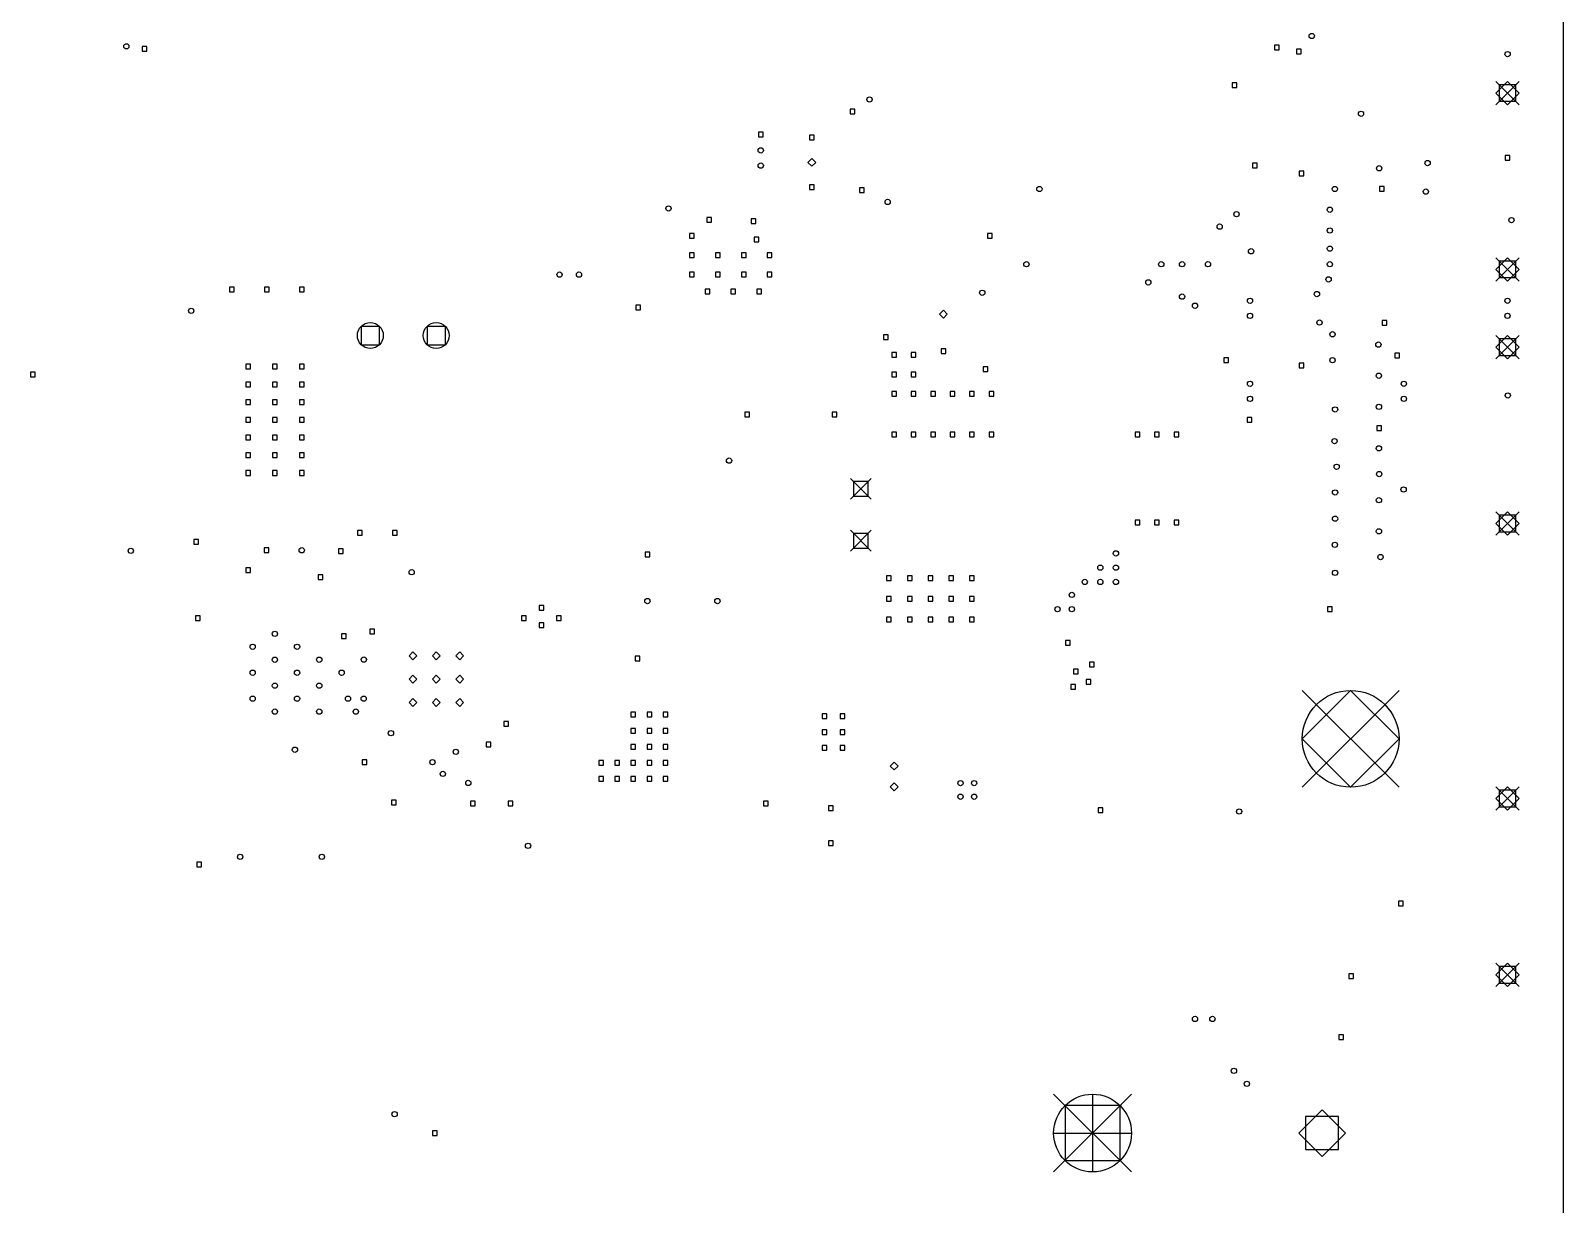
# Model space of a CAD drawing. Extents: x 8 to 330, y -289 to -8.
# Drawn here: x 90.9 to 150, y -193.2 to -148 of the extents above; entities that cross this region are included whole.
import ezdxf

# ---------------------------------------------------------------- set-up
doc = ezdxf.new("R2010")
doc.units = 0
doc.header["$MEASUREMENT"] = 0
doc.layers.add('BLACK', color=7, linetype='CONTINUOUS')

msp = doc.modelspace()

# ---------------------------------------------------------------- linework, layer by layer
at = {"layer": 'BLACK', "linetype": 'CONTINUOUS'}
for p, q in [((150, -232.8), (150, -64.2)), ((95.2102, -148.61), (95.2102, -148.79)), ((95.3898, -148.61), (95.2102, -148.61)), ((95.2102, -148.79), (95.3898, -148.79)), ((95.3898, -148.79), (95.3898, -148.61)), ((138.87, -148.56), (138.87, -148.74)), ((139.05, -148.56), (138.87, -148.56)), ((138.87, -148.74), (139.05, -148.74)), ((139.05, -148.74), (139.05, -148.56)), ((139.71, -148.71), (139.71, -148.89)), ((139.89, -148.71), (139.71, -148.71)), ((139.71, -148.89), (139.89, -148.89)), ((139.89, -148.89), (139.89, -148.71)), ((137.235, -150.01), (137.235, -150.19)), ((137.415, -150.01), (137.235, -150.01)), ((137.415, -150.19), (137.415, -150.01)), ((147.845, -149.95), (147.395, -150.4)), ((148.295, -149.95), (147.395, -150.85)), ((147.395, -149.95), (148.295, -150.85)), ((147.527, -150.082), (147.527, -150.718)), ((148.163, -150.082), (147.527, -150.082)), ((148.295, -150.4), (147.845, -149.95)), ((148.163, -150.718), (148.163, -150.082)), ((137.235, -150.19), (137.415, -150.19)), ((147.395, -150.4), (147.845, -150.85)), ((147.845, -150.85), (148.295, -150.4)), ((122.51, -151.019), (122.51, -151.198)), ((122.69, -151.019), (122.51, -151.019)), ((122.51, -151.198), (122.69, -151.198)), ((122.69, -151.198), (122.69, -151.019)), ((147.527, -150.718), (148.163, -150.718)), ((118.968, -151.913), (118.968, -152.092)), ((119.147, -151.913), (118.968, -151.913)), ((118.968, -152.092), (119.147, -152.092)), ((119.147, -152.092), (119.147, -151.913)), ((120.935, -152.03), (120.935, -152.21)), ((121.115, -152.03), (120.935, -152.03)), ((120.935, -152.21), (121.115, -152.21)), ((121.115, -152.21), (121.115, -152.03)), ((121.025, -152.925), (120.875, -153.075)), ((121.175, -153.075), (121.025, -152.925)), ((147.76, -152.81), (147.76, -152.99)), ((147.94, -152.81), (147.76, -152.81)), ((147.76, -152.99), (147.94, -152.99)), ((147.94, -152.99), (147.94, -152.81)), ((120.875, -153.075), (121.025, -153.225)), ((121.025, -153.225), (121.175, -153.075)), ((138.01, -153.11), (138.01, -153.29)), ((138.19, -153.11), (138.01, -153.11)), ((138.01, -153.29), (138.19, -153.29)), ((138.19, -153.29), (138.19, -153.11)), ((139.81, -153.41), (139.81, -153.59)), ((139.99, -153.41), (139.81, -153.41)), ((139.81, -153.59), (139.99, -153.59)), ((139.99, -153.59), (139.99, -153.41)), ((120.935, -153.94), (120.935, -154.12)), ((121.115, -153.94), (120.935, -153.94)), ((120.935, -154.12), (121.115, -154.12)), ((121.115, -154.12), (121.115, -153.94)), ((122.86, -154.058), (122.86, -154.237)), ((123.04, -154.058), (122.86, -154.058)), ((123.04, -154.237), (123.04, -154.058)), ((142.91, -154.01), (142.91, -154.19)), ((143.09, -154.01), (142.91, -154.01)), ((142.91, -154.19), (143.09, -154.19)), ((143.09, -154.19), (143.09, -154.01)), ((122.86, -154.237), (123.04, -154.237)), ((116.985, -155.195), (116.985, -155.375)), ((117.165, -155.195), (116.985, -155.195)), ((116.985, -155.375), (117.165, -155.375)), ((117.165, -155.375), (117.165, -155.195)), ((118.685, -155.245), (118.685, -155.425)), ((118.865, -155.245), (118.685, -155.245)), ((118.865, -155.425), (118.865, -155.245)), ((116.31, -155.81), (116.31, -155.99)), ((116.49, -155.81), (116.31, -155.81)), ((116.31, -155.99), (116.49, -155.99)), ((116.49, -155.99), (116.49, -155.81)), ((118.685, -155.425), (118.865, -155.425)), ((118.81, -155.96), (118.81, -156.14)), ((118.99, -155.96), (118.81, -155.96)), ((118.99, -156.14), (118.99, -155.96)), ((127.798, -155.81), (127.798, -155.99)), ((127.977, -155.81), (127.798, -155.81)), ((127.798, -155.99), (127.977, -155.99)), ((127.977, -155.99), (127.977, -155.81)), ((116.31, -156.56), (116.31, -156.74)), ((116.49, -156.56), (116.31, -156.56)), ((116.49, -156.74), (116.49, -156.56)), ((117.31, -156.56), (117.31, -156.74)), ((117.49, -156.56), (117.31, -156.56)), ((117.49, -156.74), (117.49, -156.56)), ((118.31, -156.56), (118.31, -156.74)), ((118.49, -156.56), (118.31, -156.56)), ((118.49, -156.74), (118.49, -156.56)), ((118.81, -156.14), (118.99, -156.14)), ((119.31, -156.56), (119.31, -156.74)), ((119.49, -156.56), (119.31, -156.56)), ((119.49, -156.74), (119.49, -156.56)), ((116.31, -156.74), (116.49, -156.74)), ((117.31, -156.74), (117.49, -156.74)), ((118.31, -156.74), (118.49, -156.74)), ((119.31, -156.74), (119.49, -156.74)), ((147.845, -156.75), (147.395, -157.2)), ((148.295, -156.75), (147.395, -157.65)), ((147.395, -156.75), (148.295, -157.65)), ((147.527, -156.882), (147.527, -157.518)), ((148.163, -156.882), (147.527, -156.882)), ((148.295, -157.2), (147.845, -156.75)), ((148.163, -157.518), (148.163, -156.882)), ((116.31, -157.31), (116.31, -157.49)), ((116.49, -157.31), (116.31, -157.31)), ((116.31, -157.49), (116.49, -157.49)), ((116.49, -157.49), (116.49, -157.31)), ((117.31, -157.31), (117.31, -157.49)), ((117.49, -157.31), (117.31, -157.31)), ((117.31, -157.49), (117.49, -157.49)), ((117.49, -157.49), (117.49, -157.31)), ((118.31, -157.31), (118.31, -157.49)), ((118.49, -157.31), (118.31, -157.31)), ((118.31, -157.49), (118.49, -157.49)), ((118.49, -157.49), (118.49, -157.31)), ((119.31, -157.31), (119.31, -157.49)), ((119.49, -157.31), (119.31, -157.31)), ((119.31, -157.49), (119.49, -157.49)), ((119.49, -157.49), (119.49, -157.31)), ((147.395, -157.2), (147.845, -157.65)), ((147.527, -157.518), (148.163, -157.518)), ((147.845, -157.65), (148.295, -157.2)), ((98.5702, -157.882), (98.5702, -158.061)), ((98.7498, -157.882), (98.5702, -157.882)), ((98.5702, -158.061), (98.7498, -158.061)), ((98.7498, -158.061), (98.7498, -157.882)), ((99.9202, -157.882), (99.9202, -158.061)), ((100.1, -157.882), (99.9202, -157.882)), ((99.9202, -158.061), (100.1, -158.061)), ((100.1, -158.061), (100.1, -157.882)), ((101.27, -157.882), (101.27, -158.061)), ((101.45, -157.882), (101.27, -157.882)), ((101.27, -158.061), (101.45, -158.061)), ((101.45, -158.061), (101.45, -157.882)), ((116.91, -157.96), (116.91, -158.14)), ((117.09, -157.96), (116.91, -157.96)), ((116.91, -158.14), (117.09, -158.14)), ((117.09, -158.14), (117.09, -157.96)), ((117.91, -157.96), (117.91, -158.14)), ((118.09, -157.96), (117.91, -157.96)), ((117.91, -158.14), (118.09, -158.14)), ((118.09, -158.14), (118.09, -157.96)), ((118.91, -157.96), (118.91, -158.14)), ((119.09, -157.96), (118.91, -157.96)), ((118.91, -158.14), (119.09, -158.14)), ((119.09, -158.14), (119.09, -157.96)), ((114.247, -158.577), (114.247, -158.757)), ((114.427, -158.577), (114.247, -158.577)), ((114.247, -158.757), (114.427, -158.757)), ((114.427, -158.757), (114.427, -158.577)), ((126.097, -158.776), (125.947, -158.926)), ((125.947, -158.926), (126.097, -159.076)), ((126.247, -158.926), (126.097, -158.776)), ((126.097, -159.076), (126.247, -158.926)), ((103.652, -159.396), (103.652, -160.104)), ((104.359, -159.396), (103.652, -159.396)), ((104.359, -160.104), (104.359, -159.396)), ((106.192, -159.396), (106.192, -160.104)), ((106.899, -159.396), (106.192, -159.396)), ((106.899, -160.104), (106.899, -159.396)), ((143.01, -159.167), (143.01, -159.346)), ((143.19, -159.167), (143.01, -159.167)), ((143.01, -159.346), (143.19, -159.346)), ((143.19, -159.346), (143.19, -159.167)), ((103.652, -160.104), (104.359, -160.104)), ((106.192, -160.104), (106.899, -160.104)), ((123.785, -159.723), (123.785, -159.902)), ((123.965, -159.723), (123.785, -159.723)), ((123.785, -159.902), (123.965, -159.902)), ((123.965, -159.902), (123.965, -159.723)), ((147.845, -159.75), (147.395, -160.2)), ((148.295, -159.75), (147.395, -160.65)), ((147.395, -159.75), (148.295, -160.65)), ((147.527, -159.882), (147.527, -160.518)), ((148.163, -159.882), (147.527, -159.882)), ((148.295, -160.2), (147.845, -159.75)), ((148.163, -160.518), (148.163, -159.882)), ((124.11, -160.41), (124.11, -160.59)), ((124.29, -160.41), (124.11, -160.41)), ((124.11, -160.59), (124.29, -160.59)), ((124.29, -160.59), (124.29, -160.41)), ((124.86, -160.41), (124.86, -160.59)), ((125.04, -160.41), (124.86, -160.41)), ((124.86, -160.59), (125.04, -160.59)), ((125.04, -160.59), (125.04, -160.41)), ((126.007, -160.261), (126.007, -160.441)), ((126.187, -160.261), (126.007, -160.261)), ((126.007, -160.441), (126.187, -160.441)), ((126.187, -160.441), (126.187, -160.261)), ((136.91, -160.61), (136.91, -160.79)), ((137.09, -160.61), (136.91, -160.61)), ((137.09, -160.79), (137.09, -160.61)), ((143.5, -160.43), (143.5, -160.61)), ((143.68, -160.43), (143.5, -160.43)), ((143.5, -160.61), (143.68, -160.61)), ((143.68, -160.61), (143.68, -160.43)), ((147.395, -160.2), (147.845, -160.65)), ((147.527, -160.518), (148.163, -160.518)), ((147.845, -160.65), (148.295, -160.2)), ((90.9102, -161.16), (90.9102, -161.34)), ((91.0898, -161.16), (90.9102, -161.16)), ((91.0898, -161.34), (91.0898, -161.16)), ((99.2055, -160.86), (99.2055, -161.04)), ((99.3851, -160.86), (99.2055, -160.86)), ((99.2055, -161.04), (99.3851, -161.04)), ((99.3851, -161.04), (99.3851, -160.86)), ((100.238, -160.86), (100.238, -161.04)), ((100.417, -160.86), (100.238, -160.86)), ((100.238, -161.04), (100.417, -161.04)), ((100.417, -161.04), (100.417, -160.86)), ((101.27, -160.86), (101.27, -161.04)), ((101.45, -160.86), (101.27, -160.86)), ((101.27, -161.04), (101.45, -161.04)), ((101.45, -161.04), (101.45, -160.86)), ((124.11, -161.16), (124.11, -161.34)), ((124.29, -161.16), (124.11, -161.16)), ((124.29, -161.34), (124.29, -161.16)), ((124.86, -161.16), (124.86, -161.34)), ((125.04, -161.16), (124.86, -161.16)), ((125.04, -161.34), (125.04, -161.16)), ((127.627, -160.961), (127.627, -161.141)), ((127.807, -160.961), (127.627, -160.961)), ((127.627, -161.141), (127.807, -161.141)), ((127.807, -161.141), (127.807, -160.961)), ((136.91, -160.79), (137.09, -160.79)), ((139.81, -160.81), (139.81, -160.99)), ((139.99, -160.81), (139.81, -160.81)), ((139.81, -160.99), (139.99, -160.99)), ((139.99, -160.99), (139.99, -160.81)), ((90.9102, -161.34), (91.0898, -161.34)), ((99.2055, -161.544), (99.2055, -161.723)), ((99.3851, -161.544), (99.2055, -161.544)), ((99.2055, -161.723), (99.3851, -161.723)), ((99.3851, -161.723), (99.3851, -161.544)), ((100.238, -161.544), (100.238, -161.723)), ((100.417, -161.544), (100.238, -161.544)), ((100.238, -161.723), (100.417, -161.723)), ((100.417, -161.723), (100.417, -161.544)), ((101.27, -161.544), (101.27, -161.723)), ((101.45, -161.544), (101.27, -161.544)), ((101.27, -161.723), (101.45, -161.723)), ((101.45, -161.723), (101.45, -161.544)), ((124.11, -161.34), (124.29, -161.34)), ((124.86, -161.34), (125.04, -161.34)), ((99.2055, -162.227), (99.2055, -162.406)), ((99.3851, -162.227), (99.2055, -162.227)), ((99.2055, -162.406), (99.3851, -162.406)), ((99.3851, -162.406), (99.3851, -162.227)), ((100.238, -162.227), (100.238, -162.406)), ((100.417, -162.227), (100.238, -162.227)), ((100.238, -162.406), (100.417, -162.406)), ((100.417, -162.406), (100.417, -162.227)), ((101.27, -162.227), (101.27, -162.406)), ((101.45, -162.227), (101.27, -162.227)), ((101.27, -162.406), (101.45, -162.406)), ((101.45, -162.406), (101.45, -162.227)), ((124.11, -161.91), (124.11, -162.09)), ((124.29, -161.91), (124.11, -161.91)), ((124.11, -161.91), (124.11, -162.09)), ((124.29, -161.91), (124.11, -161.91)), ((124.11, -162.09), (124.29, -162.09)), ((124.11, -162.09), (124.29, -162.09)), ((124.29, -162.09), (124.29, -161.91)), ((124.29, -162.09), (124.29, -161.91)), ((124.86, -161.91), (124.86, -162.09)), ((125.04, -161.91), (124.86, -161.91)), ((124.86, -161.91), (124.86, -162.09)), ((125.04, -161.91), (124.86, -161.91)), ((124.86, -162.09), (125.04, -162.09)), ((124.86, -162.09), (125.04, -162.09)), ((125.04, -162.09), (125.04, -161.91)), ((125.04, -162.09), (125.04, -161.91)), ((125.61, -161.91), (125.61, -162.09)), ((125.79, -161.91), (125.61, -161.91)), ((125.61, -162.09), (125.79, -162.09)), ((125.79, -162.09), (125.79, -161.91)), ((126.36, -161.91), (126.36, -162.09)), ((126.54, -161.91), (126.36, -161.91)), ((126.36, -162.09), (126.54, -162.09)), ((126.54, -162.09), (126.54, -161.91)), ((127.11, -161.91), (127.11, -162.09)), ((127.29, -161.91), (127.11, -161.91)), ((127.11, -162.09), (127.29, -162.09)), ((127.29, -162.09), (127.29, -161.91)), ((127.86, -161.91), (127.86, -162.09)), ((128.04, -161.91), (127.86, -161.91)), ((127.86, -162.09), (128.04, -162.09)), ((128.04, -162.09), (128.04, -161.91)), ((99.2055, -162.91), (99.2055, -163.09)), ((99.3851, -162.91), (99.2055, -162.91)), ((99.3851, -163.09), (99.3851, -162.91)), ((100.238, -162.91), (100.238, -163.09)), ((100.417, -162.91), (100.238, -162.91)), ((100.417, -163.09), (100.417, -162.91)), ((101.27, -162.91), (101.27, -163.09)), ((101.45, -162.91), (101.27, -162.91)), ((101.45, -163.09), (101.45, -162.91)), ((118.447, -162.71), (118.447, -162.89)), ((118.627, -162.71), (118.447, -162.71)), ((118.447, -162.89), (118.627, -162.89)), ((118.627, -162.89), (118.627, -162.71)), ((121.81, -162.71), (121.81, -162.89)), ((121.99, -162.71), (121.81, -162.71)), ((121.81, -162.89), (121.99, -162.89)), ((121.99, -162.89), (121.99, -162.71)), ((137.81, -162.91), (137.81, -163.09)), ((137.99, -162.91), (137.81, -162.91)), ((137.99, -163.09), (137.99, -162.91)), ((99.2055, -163.09), (99.3851, -163.09)), ((99.2055, -163.594), (99.2055, -163.773)), ((99.3851, -163.594), (99.2055, -163.594)), ((99.3851, -163.773), (99.3851, -163.594)), ((100.238, -163.09), (100.417, -163.09)), ((100.238, -163.594), (100.238, -163.773)), ((100.417, -163.594), (100.238, -163.594)), ((100.417, -163.773), (100.417, -163.594)), ((101.27, -163.09), (101.45, -163.09)), ((101.27, -163.594), (101.27, -163.773)), ((101.45, -163.594), (101.27, -163.594)), ((101.45, -163.773), (101.45, -163.594)), ((124.11, -163.472), (124.11, -163.651)), ((124.29, -163.472), (124.11, -163.472)), ((124.11, -163.651), (124.29, -163.651)), ((124.29, -163.651), (124.29, -163.472)), ((124.86, -163.472), (124.86, -163.651)), ((125.04, -163.472), (124.86, -163.472)), ((124.86, -163.651), (125.04, -163.651)), ((125.04, -163.651), (125.04, -163.472)), ((125.61, -163.472), (125.61, -163.651)), ((125.79, -163.472), (125.61, -163.472)), ((125.61, -163.651), (125.79, -163.651)), ((125.79, -163.651), (125.79, -163.472)), ((126.36, -163.472), (126.36, -163.651)), ((126.54, -163.472), (126.36, -163.472)), ((126.36, -163.651), (126.54, -163.651)), ((126.54, -163.651), (126.54, -163.472)), ((127.11, -163.472), (127.11, -163.651)), ((127.29, -163.472), (127.11, -163.472)), ((127.11, -163.651), (127.29, -163.651)), ((127.29, -163.651), (127.29, -163.472)), ((127.86, -163.472), (127.86, -163.651)), ((128.04, -163.472), (127.86, -163.472)), ((127.86, -163.651), (128.04, -163.651)), ((128.04, -163.651), (128.04, -163.472)), ((133.493, -163.47), (133.493, -163.65)), ((133.672, -163.47), (133.493, -163.47)), ((133.493, -163.65), (133.672, -163.65)), ((133.672, -163.65), (133.672, -163.47)), ((134.243, -163.47), (134.243, -163.65)), ((134.422, -163.47), (134.243, -163.47)), ((134.243, -163.65), (134.422, -163.65)), ((134.422, -163.65), (134.422, -163.47)), ((134.993, -163.47), (134.993, -163.65)), ((135.172, -163.47), (134.993, -163.47)), ((134.993, -163.65), (135.172, -163.65)), ((135.172, -163.65), (135.172, -163.47)), ((137.81, -163.09), (137.99, -163.09)), ((142.81, -163.235), (142.81, -163.414)), ((142.99, -163.235), (142.81, -163.235)), ((142.81, -163.414), (142.99, -163.414)), ((142.99, -163.414), (142.99, -163.235)), ((99.2055, -163.773), (99.3851, -163.773)), ((100.238, -163.773), (100.417, -163.773)), ((101.27, -163.773), (101.45, -163.773)), ((99.2055, -164.277), (99.2055, -164.456)), ((99.3851, -164.277), (99.2055, -164.277)), ((99.2055, -164.456), (99.3851, -164.456)), ((99.3851, -164.456), (99.3851, -164.277)), ((100.238, -164.277), (100.238, -164.456)), ((100.417, -164.277), (100.238, -164.277)), ((100.238, -164.456), (100.417, -164.456)), ((100.417, -164.456), (100.417, -164.277)), ((101.27, -164.277), (101.27, -164.456)), ((101.45, -164.277), (101.27, -164.277)), ((101.27, -164.456), (101.45, -164.456)), ((101.45, -164.456), (101.45, -164.277)), ((99.2055, -164.96), (99.2055, -165.14)), ((99.3851, -164.96), (99.2055, -164.96)), ((99.2055, -165.14), (99.3851, -165.14)), ((99.3851, -165.14), (99.3851, -164.96)), ((100.238, -164.96), (100.238, -165.14)), ((100.417, -164.96), (100.238, -164.96)), ((100.238, -165.14), (100.417, -165.14)), ((100.417, -165.14), (100.417, -164.96)), ((101.27, -164.96), (101.27, -165.14)), ((101.45, -164.96), (101.27, -164.96)), ((101.27, -165.14), (101.45, -165.14)), ((101.45, -165.14), (101.45, -164.96)), ((123.32, -165.26), (122.52, -166.06)), ((122.52, -165.26), (123.32, -166.06)), ((122.637, -165.377), (122.637, -165.943)), ((123.203, -165.377), (122.637, -165.377)), ((123.203, -165.943), (123.203, -165.377)), ((122.637, -165.943), (123.203, -165.943)), ((147.845, -166.55), (147.395, -167)), ((148.295, -166.55), (147.395, -167.45)), ((147.395, -166.55), (148.295, -167.45)), ((148.295, -167), (147.845, -166.55)), ((133.493, -166.87), (133.493, -167.05)), ((133.672, -166.87), (133.493, -166.87)), ((133.493, -167.05), (133.672, -167.05)), ((133.672, -167.05), (133.672, -166.87)), ((134.243, -166.87), (134.243, -167.05)), ((134.422, -166.87), (134.243, -166.87)), ((134.243, -167.05), (134.422, -167.05)), ((134.422, -167.05), (134.422, -166.87)), ((134.993, -166.87), (134.993, -167.05)), ((135.172, -166.87), (134.993, -166.87)), ((134.993, -167.05), (135.172, -167.05)), ((135.172, -167.05), (135.172, -166.87)), ((147.395, -167), (147.845, -167.45)), ((147.527, -166.682), (147.527, -167.318)), ((148.163, -166.682), (147.527, -166.682)), ((147.845, -167.45), (148.295, -167)), ((148.163, -167.318), (148.163, -166.682)), ((97.2006, -167.61), (97.2006, -167.79)), ((97.3802, -167.61), (97.2006, -167.61)), ((97.2006, -167.79), (97.3802, -167.79)), ((97.3802, -167.79), (97.3802, -167.61)), ((103.51, -167.273), (103.51, -167.452)), ((103.69, -167.273), (103.51, -167.273)), ((103.51, -167.452), (103.69, -167.452)), ((103.69, -167.452), (103.69, -167.273)), ((104.86, -167.273), (104.86, -167.452)), ((105.04, -167.273), (104.86, -167.273)), ((104.86, -167.452), (105.04, -167.452)), ((105.04, -167.452), (105.04, -167.273)), ((123.32, -167.26), (122.52, -168.06)), ((122.52, -167.26), (123.32, -168.06)), ((122.637, -167.377), (122.637, -167.943)), ((123.203, -167.377), (122.637, -167.377)), ((123.203, -167.943), (123.203, -167.377)), ((147.527, -167.318), (148.163, -167.318)), ((99.9102, -167.939), (99.9102, -168.118)), ((100.09, -167.939), (99.9102, -167.939)), ((99.9102, -168.118), (100.09, -168.118)), ((100.09, -168.118), (100.09, -167.939)), ((102.78, -167.973), (102.78, -168.152)), ((102.96, -167.973), (102.78, -167.973)), ((102.78, -168.152), (102.96, -168.152)), ((102.96, -168.152), (102.96, -167.973)), ((114.597, -168.097), (114.597, -168.277)), ((114.777, -168.097), (114.597, -168.097)), ((114.597, -168.277), (114.777, -168.277)), ((114.777, -168.277), (114.777, -168.097)), ((122.637, -167.943), (123.203, -167.943)), ((99.2102, -168.71), (99.2102, -168.89)), ((99.3898, -168.71), (99.2102, -168.71)), ((99.2102, -168.89), (99.3898, -168.89)), ((99.3898, -168.89), (99.3898, -168.71)), ((101.995, -168.973), (101.995, -169.152)), ((102.175, -168.973), (101.995, -168.973)), ((102.175, -169.152), (102.175, -168.973)), ((101.995, -169.152), (102.175, -169.152)), ((123.91, -169.01), (123.91, -169.19)), ((124.09, -169.01), (123.91, -169.01)), ((123.91, -169.19), (124.09, -169.19)), ((124.09, -169.19), (124.09, -169.01)), ((124.71, -169.01), (124.71, -169.19)), ((124.89, -169.01), (124.71, -169.01)), ((124.71, -169.19), (124.89, -169.19)), ((124.89, -169.19), (124.89, -169.01)), ((125.51, -169.01), (125.51, -169.19)), ((125.69, -169.01), (125.51, -169.01)), ((125.51, -169.19), (125.69, -169.19)), ((125.69, -169.19), (125.69, -169.01)), ((126.31, -169.01), (126.31, -169.19)), ((126.49, -169.01), (126.31, -169.01)), ((126.31, -169.19), (126.49, -169.19)), ((126.49, -169.19), (126.49, -169.01)), ((127.11, -169.01), (127.11, -169.19)), ((127.29, -169.01), (127.11, -169.01)), ((127.11, -169.19), (127.29, -169.19)), ((127.29, -169.19), (127.29, -169.01)), ((110.51, -170.155), (110.51, -170.335)), ((110.69, -170.155), (110.51, -170.155)), ((110.69, -170.335), (110.69, -170.155)), ((123.91, -169.81), (123.91, -169.99)), ((124.09, -169.81), (123.91, -169.81)), ((123.91, -169.99), (124.09, -169.99)), ((124.09, -169.99), (124.09, -169.81)), ((124.71, -169.81), (124.71, -169.99)), ((124.89, -169.81), (124.71, -169.81)), ((124.71, -169.99), (124.89, -169.99)), ((124.89, -169.99), (124.89, -169.81)), ((125.51, -169.81), (125.51, -169.99)), ((125.69, -169.81), (125.51, -169.81)), ((125.51, -169.99), (125.69, -169.99)), ((125.69, -169.99), (125.69, -169.81)), ((126.31, -169.81), (126.31, -169.99)), ((126.49, -169.81), (126.31, -169.81)), ((126.31, -169.99), (126.49, -169.99)), ((126.49, -169.99), (126.49, -169.81)), ((127.11, -169.81), (127.11, -169.99)), ((127.29, -169.81), (127.11, -169.81)), ((127.11, -169.99), (127.29, -169.99)), ((127.29, -169.99), (127.29, -169.81)), ((97.2602, -170.56), (97.2602, -170.74)), ((97.4398, -170.56), (97.2602, -170.56)), ((97.2602, -170.74), (97.4398, -170.74)), ((97.4398, -170.74), (97.4398, -170.56)), ((109.835, -170.56), (109.835, -170.74)), ((110.015, -170.56), (109.835, -170.56)), ((109.835, -170.74), (110.015, -170.74)), ((110.015, -170.74), (110.015, -170.56)), ((110.51, -170.335), (110.69, -170.335)), ((111.185, -170.56), (111.185, -170.74)), ((111.365, -170.56), (111.185, -170.56)), ((111.185, -170.74), (111.365, -170.74)), ((111.365, -170.74), (111.365, -170.56)), ((123.91, -170.61), (123.91, -170.79)), ((124.09, -170.61), (123.91, -170.61)), ((124.09, -170.79), (124.09, -170.61)), ((124.71, -170.61), (124.71, -170.79)), ((124.89, -170.61), (124.71, -170.61)), ((124.89, -170.79), (124.89, -170.61)), ((125.51, -170.61), (125.51, -170.79)), ((125.69, -170.61), (125.51, -170.61)), ((125.69, -170.79), (125.69, -170.61)), ((126.31, -170.61), (126.31, -170.79)), ((126.49, -170.61), (126.31, -170.61)), ((126.49, -170.79), (126.49, -170.61)), ((127.11, -170.61), (127.11, -170.79)), ((127.29, -170.61), (127.11, -170.61)), ((127.29, -170.79), (127.29, -170.61)), ((140.91, -170.21), (140.91, -170.39)), ((141.09, -170.21), (140.91, -170.21)), ((140.91, -170.39), (141.09, -170.39)), ((141.09, -170.39), (141.09, -170.21)), ((102.89, -171.248), (102.89, -171.427)), ((103.07, -171.248), (102.89, -171.248)), ((103.07, -171.427), (103.07, -171.248)), ((103.985, -171.065), (103.985, -171.245)), ((104.165, -171.065), (103.985, -171.065)), ((103.985, -171.245), (104.165, -171.245)), ((104.165, -171.245), (104.165, -171.065)), ((110.51, -170.83), (110.51, -171.01)), ((110.69, -170.83), (110.51, -170.83)), ((110.51, -171.01), (110.69, -171.01)), ((110.69, -171.01), (110.69, -170.83)), ((123.91, -170.79), (124.09, -170.79)), ((124.71, -170.79), (124.89, -170.79)), ((125.51, -170.79), (125.69, -170.79)), ((126.31, -170.79), (126.49, -170.79)), ((127.11, -170.79), (127.29, -170.79)), ((102.89, -171.427), (103.07, -171.427)), ((105.65, -171.95), (105.5, -172.1)), ((105.8, -172.1), (105.65, -171.95)), ((106.55, -171.95), (106.4, -172.1)), ((106.7, -172.1), (106.55, -171.95)), ((107.45, -171.95), (107.3, -172.1)), ((107.6, -172.1), (107.45, -171.95)), ((130.81, -171.51), (130.81, -171.69)), ((130.99, -171.51), (130.81, -171.51)), ((130.81, -171.69), (130.99, -171.69)), ((130.99, -171.69), (130.99, -171.51)), ((105.5, -172.1), (105.65, -172.25)), ((105.65, -172.25), (105.8, -172.1)), ((106.4, -172.1), (106.55, -172.25)), ((106.55, -172.25), (106.7, -172.1)), ((107.3, -172.1), (107.45, -172.25)), ((107.45, -172.25), (107.6, -172.1)), ((114.21, -172.11), (114.21, -172.29)), ((114.39, -172.11), (114.21, -172.11)), ((114.21, -172.29), (114.39, -172.29)), ((114.39, -172.29), (114.39, -172.11)), ((131.735, -172.348), (131.735, -172.527)), ((131.915, -172.348), (131.735, -172.348)), ((131.735, -172.527), (131.915, -172.527)), ((131.915, -172.527), (131.915, -172.348)), ((105.65, -172.85), (105.5, -173)), ((105.5, -173), (105.65, -173.15)), ((105.8, -173), (105.65, -172.85)), ((105.65, -173.15), (105.8, -173)), ((106.55, -172.85), (106.4, -173)), ((106.4, -173), (106.55, -173.15)), ((106.7, -173), (106.55, -172.85)), ((106.55, -173.15), (106.7, -173)), ((107.45, -172.85), (107.3, -173)), ((107.3, -173), (107.45, -173.15)), ((107.6, -173), (107.45, -172.85)), ((107.45, -173.15), (107.6, -173)), ((131.11, -172.61), (131.11, -172.79)), ((131.29, -172.61), (131.11, -172.61)), ((131.11, -172.79), (131.29, -172.79)), ((131.29, -172.79), (131.29, -172.61)), ((131.608, -173.008), (131.608, -173.188)), ((131.788, -173.008), (131.608, -173.008)), ((131.788, -173.188), (131.788, -173.008)), ((131.01, -173.21), (131.01, -173.39)), ((131.19, -173.21), (131.01, -173.21)), ((131.01, -173.39), (131.19, -173.39)), ((131.19, -173.39), (131.19, -173.21)), ((131.608, -173.188), (131.788, -173.188)), ((141.8, -173.435), (139.935, -175.3)), ((143.665, -173.435), (139.935, -177.165)), ((139.935, -173.435), (143.665, -177.165)), ((143.665, -175.3), (141.8, -173.435)), ((105.65, -173.75), (105.5, -173.9)), ((105.5, -173.9), (105.65, -174.05)), ((105.8, -173.9), (105.65, -173.75)), ((105.65, -174.05), (105.8, -173.9)), ((106.55, -173.75), (106.4, -173.9)), ((106.4, -173.9), (106.55, -174.05)), ((106.7, -173.9), (106.55, -173.75)), ((106.55, -174.05), (106.7, -173.9)), ((107.45, -173.75), (107.3, -173.9)), ((107.3, -173.9), (107.45, -174.05)), ((107.6, -173.9), (107.45, -173.75)), ((107.45, -174.05), (107.6, -173.9)), ((114.055, -174.275), (114.055, -174.455)), ((114.235, -174.275), (114.055, -174.275)), ((114.235, -174.455), (114.235, -174.275)), ((114.675, -174.275), (114.675, -174.455)), ((114.855, -174.275), (114.675, -174.275)), ((114.855, -174.455), (114.855, -174.275)), ((115.295, -174.275), (115.295, -174.455)), ((115.475, -174.275), (115.295, -174.275)), ((115.475, -174.455), (115.475, -174.275)), ((109.15, -174.63), (109.15, -174.81)), ((109.33, -174.63), (109.15, -174.63)), ((109.15, -174.81), (109.33, -174.81)), ((109.33, -174.81), (109.33, -174.63)), ((114.055, -174.455), (114.235, -174.455)), ((114.055, -174.895), (114.055, -175.075)), ((114.235, -174.895), (114.055, -174.895)), ((114.235, -175.075), (114.235, -174.895)), ((114.675, -174.455), (114.855, -174.455)), ((114.675, -174.895), (114.675, -175.075)), ((114.855, -174.895), (114.675, -174.895)), ((114.855, -175.075), (114.855, -174.895)), ((115.295, -174.455), (115.475, -174.455)), ((115.295, -174.895), (115.295, -175.075)), ((115.475, -174.895), (115.295, -174.895)), ((115.475, -175.075), (115.475, -174.895)), ((121.425, -174.335), (121.425, -174.515)), ((121.605, -174.335), (121.425, -174.335)), ((121.425, -174.515), (121.605, -174.515)), ((121.605, -174.515), (121.605, -174.335)), ((122.125, -174.335), (122.125, -174.515)), ((122.305, -174.335), (122.125, -174.335)), ((122.125, -174.515), (122.305, -174.515)), ((122.305, -174.515), (122.305, -174.335)), ((108.475, -175.423), (108.475, -175.602)), ((108.655, -175.423), (108.475, -175.423)), ((108.655, -175.602), (108.655, -175.423)), ((114.055, -175.075), (114.235, -175.075)), ((114.675, -175.075), (114.855, -175.075)), ((115.295, -175.075), (115.475, -175.075)), ((121.425, -174.948), (121.425, -175.127)), ((121.605, -174.948), (121.425, -174.948)), ((121.425, -175.127), (121.605, -175.127)), ((121.605, -175.127), (121.605, -174.948)), ((122.125, -174.948), (122.125, -175.127)), ((122.305, -174.948), (122.125, -174.948)), ((122.125, -175.127), (122.305, -175.127)), ((122.305, -175.127), (122.305, -174.948)), ((139.935, -175.3), (141.8, -177.165)), ((141.8, -177.165), (143.665, -175.3)), ((108.475, -175.602), (108.655, -175.602)), ((114.055, -175.515), (114.055, -175.695)), ((114.235, -175.515), (114.055, -175.515)), ((114.055, -175.695), (114.235, -175.695)), ((114.235, -175.695), (114.235, -175.515)), ((114.675, -175.515), (114.675, -175.695)), ((114.855, -175.515), (114.675, -175.515)), ((114.675, -175.695), (114.855, -175.695)), ((114.855, -175.695), (114.855, -175.515)), ((115.295, -175.515), (115.295, -175.695)), ((115.475, -175.515), (115.295, -175.515)), ((115.295, -175.695), (115.475, -175.695)), ((115.475, -175.695), (115.475, -175.515)), ((121.425, -175.56), (121.425, -175.74)), ((121.605, -175.56), (121.425, -175.56)), ((121.425, -175.74), (121.605, -175.74)), ((121.605, -175.74), (121.605, -175.56)), ((122.125, -175.56), (122.125, -175.74)), ((122.305, -175.56), (122.125, -175.56)), ((122.125, -175.74), (122.305, -175.74)), ((122.305, -175.74), (122.305, -175.56)), ((103.688, -176.11), (103.688, -176.29)), ((103.867, -176.11), (103.688, -176.11)), ((103.688, -176.29), (103.867, -176.29)), ((103.867, -176.29), (103.867, -176.11)), ((112.815, -176.135), (112.815, -176.315)), ((112.995, -176.135), (112.815, -176.135)), ((112.815, -176.315), (112.995, -176.315)), ((112.995, -176.315), (112.995, -176.135)), ((113.435, -176.135), (113.435, -176.315)), ((113.615, -176.135), (113.435, -176.135)), ((113.435, -176.315), (113.615, -176.315)), ((113.615, -176.315), (113.615, -176.135)), ((114.055, -176.135), (114.055, -176.315)), ((114.235, -176.135), (114.055, -176.135)), ((114.055, -176.315), (114.235, -176.315)), ((114.235, -176.315), (114.235, -176.135)), ((114.675, -176.135), (114.675, -176.315)), ((114.855, -176.135), (114.675, -176.135)), ((114.675, -176.315), (114.855, -176.315)), ((114.855, -176.315), (114.855, -176.135)), ((115.295, -176.135), (115.295, -176.315)), ((115.475, -176.135), (115.295, -176.135)), ((115.295, -176.315), (115.475, -176.315)), ((115.475, -176.315), (115.475, -176.135)), ((124.2, -176.2), (124.05, -176.35)), ((124.05, -176.35), (124.2, -176.5)), ((124.35, -176.35), (124.2, -176.2)), ((124.2, -176.5), (124.35, -176.35)), ((112.815, -176.755), (112.815, -176.935)), ((112.995, -176.755), (112.815, -176.755)), ((112.815, -176.935), (112.995, -176.935)), ((112.995, -176.935), (112.995, -176.755)), ((113.435, -176.755), (113.435, -176.935)), ((113.615, -176.755), (113.435, -176.755)), ((113.435, -176.935), (113.615, -176.935)), ((113.615, -176.935), (113.615, -176.755)), ((114.055, -176.755), (114.055, -176.935)), ((114.235, -176.755), (114.055, -176.755)), ((114.055, -176.935), (114.235, -176.935)), ((114.235, -176.935), (114.235, -176.755)), ((114.675, -176.755), (114.675, -176.935)), ((114.855, -176.755), (114.675, -176.755)), ((114.675, -176.935), (114.855, -176.935)), ((114.855, -176.935), (114.855, -176.755)), ((115.295, -176.755), (115.295, -176.935)), ((115.475, -176.755), (115.295, -176.755)), ((115.295, -176.935), (115.475, -176.935)), ((115.475, -176.935), (115.475, -176.755)), ((124.2, -177), (124.05, -177.15)), ((124.05, -177.15), (124.2, -177.3)), ((124.35, -177.15), (124.2, -177)), ((124.2, -177.3), (124.35, -177.15)), ((147.845, -177.15), (147.395, -177.6)), ((148.295, -177.15), (147.395, -178.05)), ((147.395, -177.15), (148.295, -178.05)), ((148.295, -177.6), (147.845, -177.15)), ((104.825, -177.66), (104.825, -177.84)), ((105.005, -177.66), (104.825, -177.66)), ((104.825, -177.84), (105.005, -177.84)), ((105.005, -177.84), (105.005, -177.66)), ((107.865, -177.698), (107.865, -177.877)), ((108.045, -177.698), (107.865, -177.698)), ((108.045, -177.877), (108.045, -177.698)), ((109.325, -177.698), (109.325, -177.877)), ((109.505, -177.698), (109.325, -177.698)), ((109.505, -177.877), (109.505, -177.698)), ((119.16, -177.698), (119.16, -177.877)), ((119.34, -177.698), (119.16, -177.698)), ((119.34, -177.877), (119.34, -177.698)), ((147.395, -177.6), (147.845, -178.05)), ((147.527, -177.282), (147.527, -177.918)), ((148.163, -177.282), (147.527, -177.282)), ((147.845, -178.05), (148.295, -177.6)), ((148.163, -177.918), (148.163, -177.282)), ((107.865, -177.877), (108.045, -177.877)), ((109.325, -177.877), (109.505, -177.877)), ((119.16, -177.877), (119.34, -177.877)), ((121.675, -177.885), (121.675, -178.065)), ((121.855, -177.885), (121.675, -177.885)), ((121.675, -178.065), (121.855, -178.065)), ((121.855, -178.065), (121.855, -177.885)), ((132.06, -177.96), (132.06, -178.14)), ((132.24, -177.96), (132.06, -177.96)), ((132.06, -178.14), (132.24, -178.14)), ((132.24, -178.14), (132.24, -177.96)), ((147.527, -177.918), (148.163, -177.918)), ((121.675, -179.235), (121.675, -179.415)), ((121.855, -179.235), (121.675, -179.235)), ((121.675, -179.415), (121.855, -179.415)), ((121.855, -179.415), (121.855, -179.235)), ((97.3227, -180.06), (97.3227, -180.24)), ((97.5023, -180.06), (97.3227, -180.06)), ((97.5023, -180.24), (97.5023, -180.06)), ((97.3227, -180.24), (97.5023, -180.24)), ((143.65, -181.56), (143.65, -181.74)), ((143.83, -181.56), (143.65, -181.56)), ((143.65, -181.74), (143.83, -181.74)), ((143.83, -181.74), (143.83, -181.56)), ((141.725, -184.36), (141.725, -184.54)), ((141.905, -184.36), (141.725, -184.36)), ((141.905, -184.54), (141.905, -184.36)), ((147.845, -183.95), (147.395, -184.4)), ((148.295, -183.95), (147.395, -184.85)), ((147.395, -183.95), (148.295, -184.85)), ((147.527, -184.082), (147.527, -184.718)), ((148.163, -184.082), (147.527, -184.082)), ((148.295, -184.4), (147.845, -183.95)), ((148.163, -184.718), (148.163, -184.082)), ((141.725, -184.54), (141.905, -184.54)), ((147.395, -184.4), (147.845, -184.85)), ((147.527, -184.718), (148.163, -184.718)), ((147.845, -184.85), (148.295, -184.4)), ((141.345, -186.71), (141.345, -186.89)), ((141.525, -186.71), (141.345, -186.71)), ((141.525, -186.89), (141.525, -186.71)), ((141.345, -186.89), (141.525, -186.89)), ((133.35, -189), (130.35, -192)), ((130.35, -189), (133.35, -192)), ((131.85, -189), (131.85, -192)), ((130.789, -189.439), (130.789, -191.561)), ((132.911, -189.439), (130.789, -189.439)), ((132.911, -191.561), (132.911, -189.439)), ((140.7, -189.6), (139.8, -190.5)), ((141.6, -190.5), (140.7, -189.6)), ((140.064, -189.864), (140.064, -191.136)), ((141.336, -189.864), (140.064, -189.864)), ((141.336, -191.136), (141.336, -189.864)), ((106.398, -190.41), (106.398, -190.59)), ((106.577, -190.41), (106.398, -190.41)), ((106.398, -190.59), (106.577, -190.59)), ((106.577, -190.59), (106.577, -190.41)), ((130.35, -190.5), (133.35, -190.5)), ((139.8, -190.5), (140.7, -191.4)), ((140.7, -191.4), (141.6, -190.5)), ((140.064, -191.136), (141.336, -191.136)), ((130.789, -191.561), (132.911, -191.561))]:
    msp.add_line(p, q, dxfattribs=at)
at = {"layer": 'BLACK'}
for centre, radius in [((140.3, -148.2), 0.1016), ((94.6, -148.6), 0.1016), ((147.85, -148.9), 0.1016), ((123.25, -150.65), 0.1016), ((142.2, -151.2), 0.1016), ((119.057, -152.613), 0.1016), ((144.767, -153.1), 0.1016), ((119.057, -153.198), 0.1016), ((142.9, -153.3), 0.1016), ((129.8, -154.1), 0.1016), ((141.19, -154.1), 0.1016), ((144.7, -154.2), 0.1016), ((115.5, -154.85), 0.1016), ((123.95, -154.6), 0.1016), ((141, -154.9), 0.1016), ((137.4, -155.071), 0.1016), ((148, -155.3), 0.1016), ((136.75, -155.55), 0.1016), ((141, -155.7), 0.1016), ((137.96, -156.5), 0.1016), ((141, -156.4), 0.1016), ((129.3, -157), 0.1016), ((134.5, -157), 0.1016), ((135.3, -157), 0.1016), ((136.3, -157), 0.1016), ((141, -157), 0.1016), ((111.3, -157.4), 0.1016), ((112.05, -157.4), 0.1016), ((134, -157.7), 0.1016), ((140.949, -157.586), 0.1016), ((127.599, -158.101), 0.1016), ((135.3, -158.25), 0.1016), ((137.92, -158.41), 0.1016), ((140.5, -158.15), 0.1016), ((147.845, -158.41), 0.1016), ((97.1, -158.798), 0.1016), ((135.8, -158.6), 0.1016), ((137.92, -158.99), 0.1016), ((147.845, -158.99), 0.1016), ((104.005, -159.75), 0.5), ((106.545, -159.75), 0.5), ((140.6, -159.25), 0.1016), ((141.1, -159.7), 0.1016), ((142.87, -160.1), 0.1016), ((141.1, -160.7), 0.1016), ((142.888, -161.299), 0.1016), ((137.92, -161.61), 0.1016), ((143.85, -161.61), 0.1016), ((137.92, -162.19), 0.1016), ((142.89, -162.5), 0.1016), ((143.85, -162.19), 0.1016), ((147.858, -162.06), 0.1016), ((141.2, -162.6), 0.1016), ((141.18, -163.82), 0.1016), ((142.89, -164.1), 0.1016), ((117.837, -164.572), 0.1016), ((141.26, -164.81), 0.1016), ((142.9, -165.09), 0.1016), ((141.2, -165.8), 0.1016), ((142.89, -166.1), 0.1016), ((143.841, -165.685), 0.1016), ((141.2, -166.811), 0.1016), ((142.89, -167.3), 0.1016), ((141.19, -167.82), 0.1016), ((94.77, -168.05), 0.1016), ((101.36, -168.028), 0.1016), ((132.75, -168.15), 0.1016), ((142.95, -168.29), 0.1016), ((105.6, -168.875), 0.1016), ((132.15, -168.7), 0.1016), ((132.75, -168.7), 0.1016), ((141.2, -168.9), 0.1016), ((131.55, -169.25), 0.1016), ((132.15, -169.25), 0.1016), ((132.75, -169.25), 0.1016), ((114.687, -169.987), 0.1016), ((117.387, -169.987), 0.1016), ((131.05, -169.75), 0.1016), ((130.5, -170.3), 0.1016), ((131.05, -170.3), 0.1016), ((100.326, -171.25), 0.1016), ((99.47, -171.75), 0.1016), ((101.182, -171.75), 0.1016), ((100.326, -172.25), 0.1016), ((102.038, -172.25), 0.1016), ((103.755, -172.245), 0.1016), ((99.47, -172.75), 0.1016), ((101.182, -172.75), 0.1016), ((102.9, -172.75), 0.1016), ((99.47, -173.75), 0.1016), ((100.326, -173.25), 0.1016), ((101.182, -173.75), 0.1016), ((102.038, -173.25), 0.1016), ((103.144, -173.75), 0.1016), ((103.75, -173.75), 0.1016), ((141.8, -175.3), 1.865), ((100.326, -174.25), 0.1016), ((102.038, -174.25), 0.1016), ((103.447, -174.25), 0.1016), ((104.8, -175.08), 0.1016), ((101.1, -175.72), 0.1016), ((107.3, -175.8), 0.1016), ((106.4, -176.2), 0.1016), ((106.8, -176.65), 0.1016), ((107.783, -177), 0.1016), ((126.759, -177.006), 0.1016), ((127.284, -177.006), 0.1016), ((126.759, -177.531), 0.1016), ((127.284, -177.531), 0.1016), ((137.5, -178.1), 0.1016), ((110.087, -179.425), 0.1016), ((98.9875, -179.85), 0.1016), ((102.137, -179.85), 0.1016), ((135.8, -186.1), 0.1016), ((136.47, -186.1), 0.1016), ((137.3, -188.1), 0.1016), ((131.85, -190.5), 1.5), ((137.8, -188.6), 0.1016), ((104.942, -189.77), 0.1016)]:
    msp.add_circle(centre, radius, dxfattribs=at)

doc.saveas('drawing.dxf')
